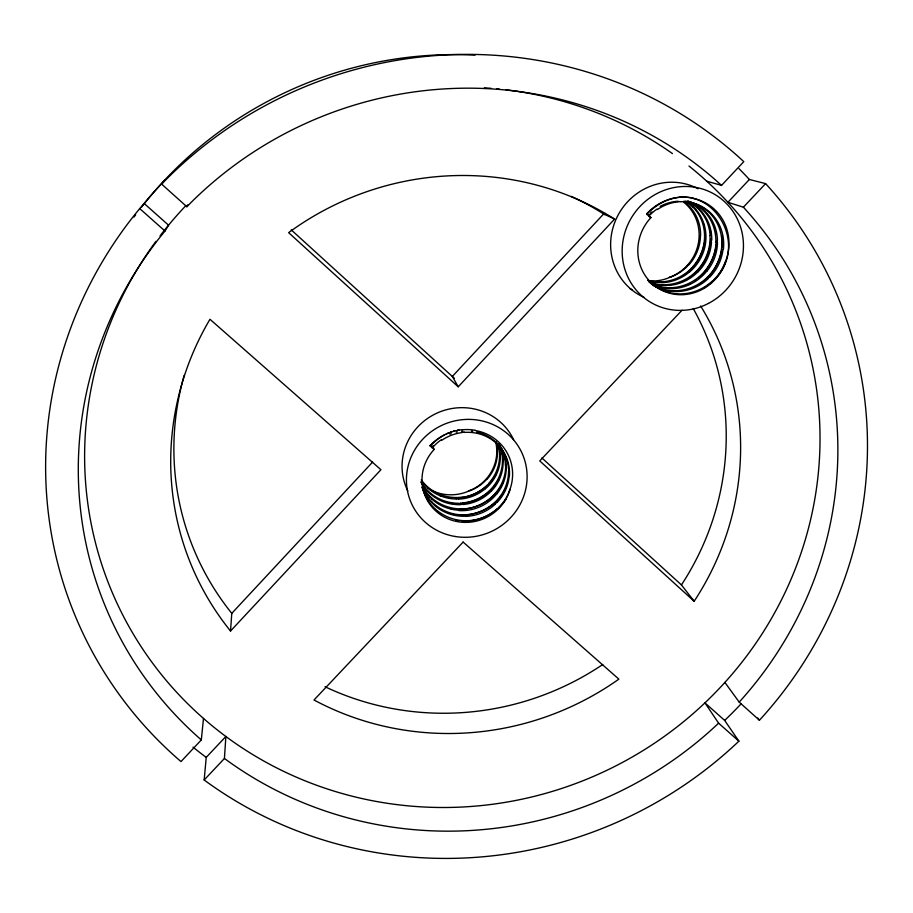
<?xml version="1.0" encoding="UTF-8"?>
<svg xmlns="http://www.w3.org/2000/svg" width="913" height="913" viewBox="0 0 913 913"><rect width="100%" height="100%" fill="white"/><g stroke="black" fill="none" stroke-linecap="round" stroke-linejoin="round"><path stroke-width="1.37" d="M717.184 242.516L717.184 240.324M722.194 244.593L722.206 242.379M711.387 240.119L711.284 242.253M716.271 242.139L716.169 244.307M716.408 242.744L716.5 241.272M710.759 239.206C710.291 249.523 706.457 259.634 700.088 267.76M204.158 779.999L224.427 758.463L225.876 736.483L206.235 757.379L204.158 779.999A413.372 399.506 -25 0 0 738.891 741.185L724.66 720.414L704.939 702.862L718.611 723.164L738.891 741.185M230.533 631.031A286.591 277.335 -25 0 1 209.967 319.265L380.926 469.727L230.533 631.031L231.776 613.342A277.666 269.267 -25 0 1 184.175 375.369M161.612 184.106A413.372 399.506 -25 0 1 743.787 161.658L721.532 185.385A382.068 369.149 -25 0 0 186.834 206.726L161.612 184.106L165.321 179.804A400.065 387.489 -25 0 0 144.151 203.462L139.712 208.586A413.372 399.506 -25 0 0 180.991 761.579L201.317 739.918L203.496 718.44M722.023 247.868L722.092 235.953M716.283 244.216C714.993 257.158 708.477 269.426 698.593 277.849M721.555 250.847C719.239 263.298 712.129 274.756 702.086 282.459M475.216 430.502A46.917 45.285 -25.1 0 1 510.07 489.106L509.477 491.068M692.75 198.292A48.503 46.243 -58.6 0 1 725.926 260.433L725.242 262.51M502.07 484.483L502.732 483.239M186.834 206.726L187.964 204.706M504.478 490.989L505.186 489.745M499.023 479.359L497.574 481.767M495.348 475.559L496.044 474.361M201.317 739.918A382.068 369.149 -25 0 1 164.991 231.046L168.551 225.191L144.151 203.462M500.621 486.926C491.924 500.86 475.719 509.522 459.33 509.374M494.606 476.734L491.308 481.208M506.156 498.886C496.672 513.414 479.154 522.065 461.875 521.083M502.139 494.618C491.993 509.055 473.664 517.009 456.192 514.864M495.999 484.084C488.17 494.88 475.639 502.002 462.4 503.417M699.153 268.913L692.91 275.235M486.926 478.869L485.522 480.375M489.22 483.319L487.793 484.837M688.664 264.565L687.181 266.139M693.15 266.79L691.666 268.376M490.407 482.258C482.304 491.434 470.526 497.186 458.337 498.053M231.776 613.342L372.618 462.069M614.597 219.074A286.591 277.335 -25 0 0 288.622 232.644L458.223 386.804L614.597 219.074L603.641 213.939A277.666 269.267 -25 0 0 571.264 196.421M749.368 179.484L727.923 202.298L743.387 207.194L765.596 183.616L749.368 179.484A400.065 387.489 -25 0 0 739.016 168.665M682.045 310.215L539.754 460.917L694.165 601.268A286.591 277.335 -25 0 0 700.625 305.969M709.275 277.198L707.655 278.762M714.24 279.686L712.608 281.261M496.718 502.39L495.177 503.873M499.228 507.331L497.676 508.838M688.47 271.72C700.123 261.449 706.616 245.517 704.984 230.019M709.253 284.297C756.58 247.674 708.397 170.834 656.139 206.167M691.769 276.171L689.406 277.951M686.234 273.592L683.883 275.338M706.822 286.191L708.054 285.255M695.055 280.622L696.265 279.732M699.62 284.24L700.864 283.372M704.288 287.926L705.566 287.081M439.758 437.704L444.973 434.565M685.674 280.348L686.941 279.583M688.676 284.525L690 283.817M446.331 433.892L449.116 432.648M671.295 276.662L669.355 277.369A43.698 41.827 -59.7 0 0 698.308 243.486A43.698 41.827 -59.7 0 0 684.008 202.424M470.161 490.429L468.278 491.103A42.34 41.028 -25 0 0 495.668 441.938M450.52 432.1L451.946 431.587M453.384 431.119L454.834 430.696M457.767 429.977L459.239 429.692M462.046 432.248L464.238 432.032M677.8 201.716L679.98 201.556M462.845 504.238L460.711 504.364M668.978 285.255L666.81 285.381M673.36 287.755L671.169 287.88M464.922 509.066L462.765 509.203M680.071 197.299L680.482 197.265A49.93 47.602 -58.5 0 1 692.819 198.018M458.326 498.783L456.249 498.806M460.335 503.485L458.235 503.52M666.022 284.924L663.888 284.947A45.022 43.676 -51.9 0 1 649.508 282.22M661.765 282.482L659.665 282.505M451.273 498.064L448.454 497.768M656.185 286.785L657.622 286.922M452.392 503.485L449.55 503.12M458.908 520.855L455.964 520.444M453.556 509.02L450.68 508.587M451.844 514.156L453.293 514.441M706.719 181.185L721.532 185.385M440.214 495.896L441.561 496.307M649.577 217.02L650.935 217.591A46.666 44.486 -58.3 0 0 659.631 289.113A46.666 44.486 -58.3 0 0 725.961 260.445M433.219 447.267L430.639 445.635A51.459 49.553 -41.7 0 1 439.792 437.749M437.27 510.926L435.604 509.5M435.444 505.95L433.789 504.535M139.712 208.586L164.991 231.046M650.558 282.756L651.186 283.315A46.871 45.296 -49.2 0 0 681.885 293.872A46.962 44.828 -45.5 0 0 712.368 280.999M429.932 445.715L434.132 449.47A45.148 43.55 -25 0 0 444.905 517.351A45.148 43.55 -25 0 0 510.116 489.117M724.888 682.422L739.199 702.12L759.433 720.254A413.372 399.506 -25 0 0 765.596 183.616M431.689 498.783L430.16 497.334M433.458 503.634L431.906 502.161M291.19 229.836L454.366 378.313M541.911 457.972L681.44 584.925L694.165 601.268M697.098 207.673L698.605 209.123A45.228 42.192 -57 0 1 710.154 235.474M692.453 206.041L693.948 207.479M650.353 282.574L649.531 281.809M424.397 490.726L425.435 491.696M650.935 217.591L646.838 213.585A51.139 48.754 -58.4 0 1 680.071 197.219M693.104 207.171L694.496 208.655A44.646 41.678 -57.2 0 1 704.551 237.414A44.6 42.032 -49.8 0 1 692.91 266.562M688.562 205.562L689.943 207.034M646.861 214.247L647.454 215M757.779 718.017L759.433 720.254M458.223 386.804L452.323 376.453L603.641 213.939L604.817 214.681A58.774 56.241 -59.7 0 1 605.376 213.425M432.888 446.468L434.132 449.47M704.071 224.381L704.368 225.773M716.054 232.473L716.237 233.933M710.371 230.51L710.759 234.835M508.655 468.997L508.735 471.085M506.053 464.512L506.133 466.577M505.665 465.756L505.642 467.787A44.269 41.85 -17.6 0 1 493.191 495.622A44.212 42.283 -9.5 0 1 464.9 508.792M503.131 461.362L503.109 463.37A43.801 41.804 -10.8 0 1 491.217 491.297M432.979 447.062A45.011 43.094 -43.2 0 1 441.39 439.712M468.346 491.262A43.984 42.626 -24.7 0 1 429.361 489.208M430.183 445.384A8.171 0.833 43.1 0 1 430.559 445.555M429.966 445.749A49.473 47.738 -25 0 1 462.549 429.669L462.959 429.715A48.298 46.609 -25 0 1 475.262 430.251M509.34 491.034A45.433 42.979 -14.7 0 1 499.091 507.206M497.414 508.575A45.376 43.276 -10.2 0 1 467.821 520.707A45.308 43.927 -6.9 0 1 437.407 510.778M435.684 509.42A45.228 44.406 -16.2 0 1 422.308 487.188M421.429 483.194A45.159 44.383 -31.1 0 1 421.213 481.562M431.621 447.587A45.159 44.383 -31.1 0 1 432.728 446.331M432.819 446.4A45.091 43.721 -43.2 0 1 433.184 446.001M485.625 480.466A42.66 41.199 -6.6 0 1 470.229 490.601M497.448 451.307A42.706 40.88 -9.9 0 1 487.211 479.097M496.01 441.504A42.774 40.492 -19.1 0 1 497.539 451.284M433.743 504.581A44.726 43.995 -29 0 1 422.205 487.599M465.653 516.244A44.805 43.984 -14.7 0 1 435.296 506.11M495.371 504.067A44.874 43.562 -6.7 0 1 465.676 516.381M509.169 476.084A44.942 42.831 -10.8 0 1 496.934 502.584M509.42 476.084A45.022 42.466 -17.7 0 0 492.427 440.077A45.102 42.477 -30.6 0 0 464.249 432.397M441.766 440.283A45.159 43.082 -39.6 0 1 462.069 432.557M430.103 497.391A44.144 43.379 -35.1 0 1 422.297 486.675M458.851 510.241A44.212 43.436 -14 0 1 431.598 498.886M496.877 493.682A44.292 43.139 -6.7 0 1 458.828 510.595M506.259 466.566A44.372 42.352 -10.3 0 1 496.992 493.762M500.278 446.389A44.44 41.884 -21.5 0 1 506.201 464.489M449.858 434.166A45.068 43.698 -43.4 0 1 451.159 433.675M456.203 432.157A45.068 43.698 -43.4 0 1 457.276 431.917M461.636 431.21A45.068 43.698 -43.4 0 1 462.731 431.096M471.45 431.141A44.999 42.797 -38.2 0 1 472.797 431.301M476.78 432.043A44.999 42.797 -38.2 0 1 495.382 441.732A44.931 42.318 -29.3 0 1 508.518 469.008M508.575 471.085A44.863 42.26 -20.3 0 1 498.852 498.099A44.783 42.774 -9.8 0 1 460.939 514.749M460.939 514.829A44.703 43.596 -7.6 0 1 433.538 503.542M432.009 502.059A44.634 43.847 -15.8 0 1 422.342 487.713M422.171 484.426A43.584 42.808 -38.2 0 0 432.842 495.964A43.664 42.934 -14.4 0 0 460.711 504.661M491.126 491.228A43.733 42.386 -6.2 0 1 462.868 504.524M499.297 444.962A43.858 41.439 -18.7 0 1 503.325 461.35M498.601 443.65A44.338 41.827 -30.2 0 1 505.437 465.767M462.754 508.861A44.144 42.831 -6.3 0 1 434.805 500.438A44.064 43.322 -16.1 0 1 422.571 486.72M427.604 487.782A43.048 42.397 -31.7 0 1 421.589 481.003M456.249 499A43.105 42.386 -13.2 0 1 427.558 487.85M485.362 488.66A43.173 42.044 -6 0 1 458.337 499.137M485.431 488.74A43.242 41.336 -10.2 0 0 499.993 452.243A43.322 40.902 -22.8 0 0 497.984 443.741M499.422 445.578A43.79 41.347 -30 0 1 502.287 456.523A43.71 41.245 -21.6 0 1 487.2 492.769A43.641 41.747 -9.6 0 1 460.323 503.109M458.235 503.291A43.573 42.466 -6.6 0 1 429.441 492.244A43.504 42.808 -16.7 0 1 421.155 482.19M497.494 443.25A43.231 40.868 -30.2 0 1 499.571 455.484A43.162 40.823 -19.7 0 1 488.969 483.114M487.633 484.689A43.094 41.302 -9.2 0 1 462.126 497.345M462.092 497.151A43.025 41.77 -5.7 0 1 424.556 483.856A42.945 42.272 -15.1 0 1 421.27 479.884M648.527 216.449A46.415 43.436 -68.9 0 1 657.098 209.031M669.423 277.541A45.388 43.447 -59.8 0 1 648.732 280.85M646.906 214.293A53.057 50.021 -69 0 1 656.162 206.212M725.059 262.453A47.02 44.486 -46.6 0 1 714.103 279.549M649.474 281.877A46.7 45.365 -59.6 0 1 647.899 280.302M687.284 266.242A44.052 42.523 -47.9 0 1 671.34 276.799M700.476 235.497A44.109 42.26 -46.5 0 1 688.95 264.816M690 206.966A44.178 41.69 -49.6 0 1 700.591 235.463M683.985 201.533A44.223 41.302 -58.3 0 1 688.642 205.471M652.441 284.833A46.266 44.954 -59 0 0 677.298 291.532A46.415 44.897 -49.8 0 0 707.837 278.956M723.016 249.397A46.495 44.349 -45.7 0 1 709.481 277.404M723.393 249.42A46.574 43.858 -48 0 0 707.86 210.583A46.62 43.345 -57.2 0 0 679.98 201.739M657.406 209.545A46.609 43.562 -65.8 0 1 677.8 201.853M667.631 288.36A45.65 44.372 -59 0 1 651.962 284.32M706.765 271.184A45.787 44.383 -51.4 0 1 667.608 288.565M717.481 242.504A45.89 43.835 -45.8 0 1 706.867 271.275M705.201 211.394A45.947 43.105 -50.5 0 1 717.47 240.29M688.413 201.374A45.981 42.808 -57.9 0 1 705.247 211.314M648.664 215.445A46.46 44.098 -71.6 0 1 651.083 213.071M650.912 212.855A46.426 44.064 -71.7 0 1 651.973 211.919M660.122 206.372A46.426 44.064 -71.7 0 1 678.039 201.237M683.974 201.214A46.449 43.333 -64.3 0 1 709.972 213.265A46.449 43.231 -56.1 0 1 721.943 242.402M721.852 244.604A46.403 43.562 -49.6 0 1 711.113 273.158A46.323 44.292 -45.8 0 1 672.082 290.711A46.221 44.817 -52.2 0 1 652.601 284.924M666.81 285.507A45.068 43.835 -59.9 0 1 649.234 282.379M698.08 271.663A45.205 43.71 -49.1 0 1 668.989 285.427M711.489 242.265A45.273 43.242 -46.2 0 1 698.171 271.732M702.325 212.455A45.342 42.728 -49 0 1 711.752 240.108M688.06 201.385A45.388 42.295 -58 0 1 702.405 212.387M687.809 201.134A45.81 42.945 -67.4 0 1 706.867 214.418A45.821 42.683 -57 0 1 715.872 242.162M715.918 244.296A45.776 43.185 -48.3 0 1 702.485 273.695A45.707 43.767 -46 0 1 673.36 287.584M671.169 287.709A45.639 44.155 -49.5 0 1 650.98 283.669M659.654 282.585A44.486 43.288 -59.6 0 1 649.177 281.101M689.486 271.926A44.6 43.253 -51.3 0 1 661.765 282.688M689.555 272.006A44.68 42.751 -46.3 0 0 705.817 233.488A44.76 41.998 -51.7 0 0 693.983 207.434M686.314 201.408A44.805 41.804 -57.7 0 1 692.556 205.916M687.398 201.282A45.228 42.363 -66.3 0 1 696.996 207.799M709.96 235.497A45.182 42.42 -50.8 0 1 693.629 273.763A45.102 43.185 -46.2 0 1 666.022 284.696M685.629 201.362A44.669 41.747 -63.9 0 1 693.035 207.251M691.506 268.228A44.532 42.706 -46.5 0 1 665.246 281.535A44.452 43.037 -49.7 0 1 648.219 280.428M134.006 217.066A387.58 376.167 -25 0 1 135.638 214.84M141.481 207.171A387.58 376.167 -25 0 1 475.045 55.134M693.241 308.548A277.666 269.267 -25 0 1 681.44 584.925M602.751 664.516A277.666 269.267 -25 0 1 325.051 686.747M741.345 703.581A400.065 387.489 -25 0 1 724.66 720.414M206.235 757.379A400.065 387.489 -25 0 1 192.997 747.131M743.387 207.194A382.068 369.149 -25 0 1 739.199 702.12M718.611 723.164A382.068 369.149 -25 0 1 224.427 758.463M688.984 166.029A369.776 358.056 -25 0 1 738.868 666.045A369.776 358.056 -25 0 1 228.227 738.218A369.776 358.056 -25 0 1 155.94 241.374M160.037 235.908A369.776 358.056 -25 0 1 186.012 205.482M484.358 87.853A369.776 358.056 -25 0 1 491.171 88.333M496.604 88.812A369.776 358.056 -25 0 1 499.32 89.075M506.087 89.828A369.776 358.056 -25 0 1 672.47 153.601M632.447 289.877A58.774 56.241 -59.7 0 1 629.913 288.679M643.859 297.273A60.703 57.976 -59 0 1 617.279 216.655A60.703 57.976 -59 0 1 698.114 188.774M407.826 490.943A58.774 56.823 -25 0 1 435.638 413.737A58.774 56.823 -25 0 1 513.585 439.644M463.131 542.071L314.004 699.997A286.591 277.335 -25 0 0 618.866 679.135L463.131 542.071M455.119 536.479A60.726 58.569 -25 0 0 523.879 457.744A60.726 58.569 -25 0 0 421.338 440.774A60.726 58.569 -25 0 0 455.119 536.479M708.465 303.401A62.757 59.824 -58.3 0 0 717.561 196.181A62.757 59.824 -58.3 0 0 622.381 245.7A62.757 59.824 -58.3 0 0 708.465 303.401"/></g></svg>
